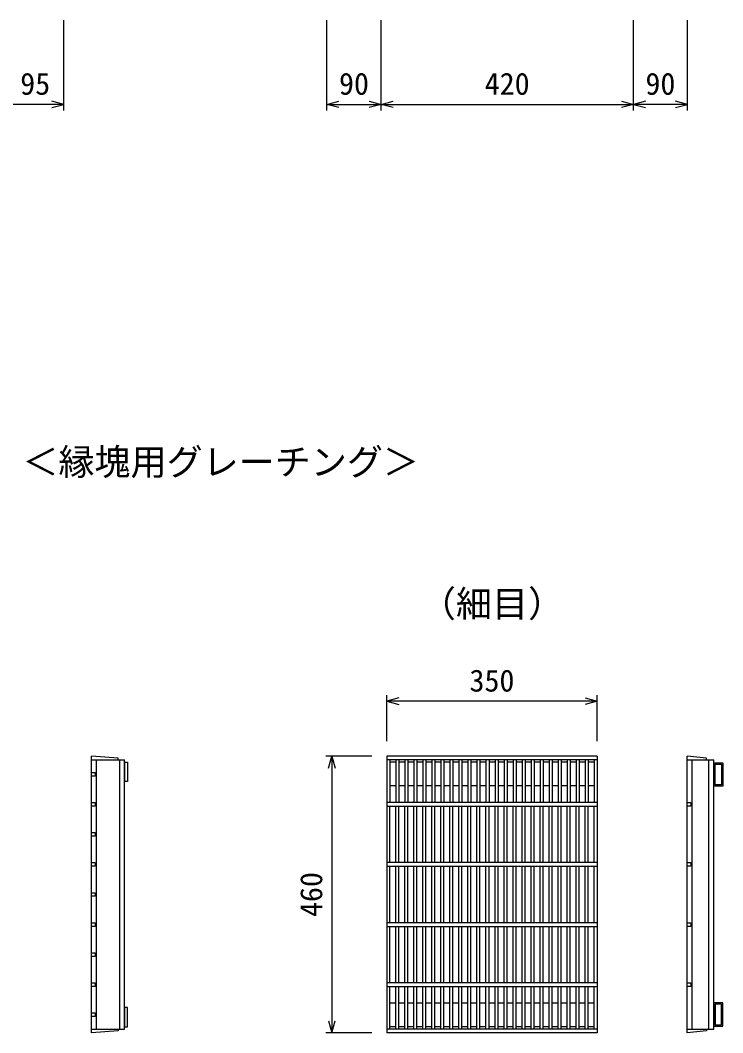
# Model space of a CAD drawing. Units: millimetres, scale not verified. Extents: x -8400 to 8400, y -5940 to 5940.
# Drawn here: x 2223 to 3393, y -4744 to -3060 of the extents above; entities that cross this region are included whole.
import ezdxf
from ezdxf.enums import TextEntityAlignment as Align

# ---------------------------------------------------------------- set-up
doc = ezdxf.new("R2010")
doc.units = ezdxf.units.MM
doc.header["$LTSCALE"] = 20
for name, color, linetype, lineweight in [('0-0_DIM', 7, 'Continuous', 25), ('0-2_HATCH', 6, 'Continuous', 25), ('0-5_TXT', 7, 'Continuous', 25)]:
    doc.layers.add(name, color=color, linetype=linetype, lineweight=lineweight)
doc.styles.add('ＭＳ ゴシック', font='')
doc.styles.get('ＭＳ ゴシック').set_extended_font_data('MS Gothic')

msp = doc.modelspace()

# ---------------------------------------------------------------- linework, layer by layer
at = {"layer": '0-0_DIM'}
for p, q in [((2295.94, -3209.78), (2295.94, -3059.78)), ((2733.89, -3209.78), (2733.89, -3059.78)), ((2823.89, -3209.78), (2823.89, -3059.78)), ((3243.89, -3209.78), (3243.89, -3059.78)), ((3333.89, -3209.78), (3333.89, -3059.78)), ((2295.94, -3199.78), (2200.94, -3199.78)), ((2733.89, -3199.78), (2823.89, -3199.78)), ((2823.89, -3199.78), (3243.89, -3199.78)), ((3333.89, -3199.78), (3243.89, -3199.78)), ((2833.55, -4259.28), (2833.55, -4182.69)), ((3183.55, -4192.69), (2833.55, -4192.69)), ((3183.55, -4259.28), (3183.55, -4182.69)), ((2808.55, -4284.28), (2731.96, -4284.28)), ((2741.96, -4284.28), (2741.96, -4744.28)), ((2808.55, -4744.28), (2731.96, -4744.28))]:
    msp.add_line(p, q, dxfattribs=at)
for points in [[(2275.94, -3205.14), (2295.94, -3199.78), (2275.94, -3194.42)], [(2753.89, -3205.14), (2733.89, -3199.78), (2753.89, -3194.42)], [(2803.89, -3194.42), (2823.89, -3199.78), (2803.89, -3205.14)], [(2843.89, -3205.14), (2823.89, -3199.78), (2843.89, -3194.42)], [(3223.89, -3194.42), (3243.89, -3199.78), (3223.89, -3205.14)], [(3263.89, -3194.42), (3243.89, -3199.78), (3263.89, -3205.14)], [(3313.89, -3205.14), (3333.89, -3199.78), (3313.89, -3194.42)], [(2853.55, -4187.34), (2833.55, -4192.69), (2853.55, -4198.05)], [(3163.55, -4187.34), (3183.55, -4192.69), (3163.55, -4198.05)], [(2736.6, -4304.28), (2741.96, -4284.28), (2747.32, -4304.28)], [(2736.6, -4724.28), (2741.96, -4744.28), (2747.32, -4724.28)]]:
    msp.add_lwpolyline(points, dxfattribs=at)
at = {"layer": '0-2_HATCH'}
for p, q in [((2342.18, -4744.28), (2342.18, -4284.28)), ((2342.18, -4290.28), (2397.18, -4290.28)), ((2350.18, -4738.28), (2350.18, -4290.28)), ((2389.18, -4738.28), (2389.18, -4290.28)), ((2397.18, -4738.28), (2397.18, -4290.28)), ((2397.18, -4294.28), (2402.18, -4294.28)), ((2397.18, -4294.28), (2397.18, -4326.28)), ((2833.55, -4284.28), (2833.55, -4744.28)), ((3183.55, -4284.28), (2833.55, -4284.28)), ((3183.55, -4290.28), (2833.55, -4290.28)), ((2838.55, -4290.28), (2838.55, -4361.28)), ((2848.55, -4294.28), (2838.55, -4294.28)), ((2848.55, -4290.28), (2848.55, -4361.28)), ((2853.55, -4290.28), (2853.55, -4361.28)), ((2863.55, -4294.28), (2853.55, -4294.28)), ((2863.55, -4290.28), (2863.55, -4361.28)), ((2868.55, -4290.28), (2868.55, -4361.28)), ((2878.55, -4294.28), (2868.55, -4294.28)), ((2878.55, -4290.28), (2878.55, -4361.28)), ((2883.55, -4290.28), (2883.55, -4361.28)), ((2893.55, -4294.28), (2883.55, -4294.28)), ((2893.55, -4290.28), (2893.55, -4361.28)), ((2898.55, -4290.28), (2898.55, -4361.28)), ((2908.55, -4294.28), (2898.55, -4294.28)), ((2908.55, -4290.28), (2908.55, -4361.28)), ((2913.55, -4290.28), (2913.55, -4361.28)), ((2923.55, -4294.28), (2913.55, -4294.28)), ((2923.55, -4290.28), (2923.55, -4361.28)), ((2928.55, -4290.28), (2928.55, -4361.28)), ((2938.55, -4294.28), (2928.55, -4294.28)), ((2938.55, -4290.28), (2938.55, -4361.28)), ((2943.55, -4290.28), (2943.55, -4361.28)), ((2953.55, -4294.28), (2943.55, -4294.28)), ((2953.55, -4290.28), (2953.55, -4361.28)), ((2958.55, -4290.28), (2958.55, -4361.28)), ((2968.55, -4294.28), (2958.55, -4294.28)), ((2968.55, -4290.28), (2968.55, -4361.28)), ((2973.55, -4290.28), (2973.55, -4361.28)), ((2983.55, -4294.28), (2973.55, -4294.28)), ((2983.55, -4290.28), (2983.55, -4361.28)), ((2988.55, -4290.28), (2988.55, -4361.28)), ((2998.55, -4294.28), (2988.55, -4294.28)), ((2998.55, -4290.28), (2998.55, -4361.28)), ((3003.55, -4290.28), (3003.55, -4361.28)), ((3013.55, -4294.28), (3003.55, -4294.28)), ((3013.55, -4290.28), (3013.55, -4361.28)), ((3018.55, -4290.28), (3018.55, -4361.28)), ((3028.55, -4294.28), (3018.55, -4294.28)), ((3028.55, -4290.28), (3028.55, -4361.28)), ((3033.55, -4290.28), (3033.55, -4361.28)), ((3043.55, -4294.28), (3033.55, -4294.28)), ((3043.55, -4290.28), (3043.55, -4361.28)), ((3048.55, -4290.28), (3048.55, -4361.28)), ((3058.55, -4294.28), (3048.55, -4294.28)), ((3058.55, -4290.28), (3058.55, -4361.28)), ((3063.55, -4290.28), (3063.55, -4361.28)), ((3073.55, -4294.28), (3063.55, -4294.28)), ((3073.55, -4290.28), (3073.55, -4361.28)), ((3078.55, -4290.28), (3078.55, -4361.28)), ((3088.55, -4294.28), (3078.55, -4294.28)), ((3088.55, -4290.28), (3088.55, -4361.28)), ((3093.55, -4290.28), (3093.55, -4361.28)), ((3103.55, -4294.28), (3093.55, -4294.28)), ((3103.55, -4290.28), (3103.55, -4361.28)), ((3108.55, -4290.28), (3108.55, -4361.28)), ((3118.55, -4294.28), (3108.55, -4294.28)), ((3118.55, -4290.28), (3118.55, -4361.28)), ((3123.55, -4290.28), (3123.55, -4361.28)), ((3133.55, -4294.28), (3123.55, -4294.28)), ((3133.55, -4290.28), (3133.55, -4361.28)), ((3138.55, -4290.28), (3138.55, -4361.28)), ((3148.55, -4294.28), (3138.55, -4294.28)), ((3148.55, -4290.28), (3148.55, -4361.28)), ((3153.55, -4290.28), (3153.55, -4361.28)), ((3163.55, -4294.28), (3153.55, -4294.28)), ((3163.55, -4290.28), (3163.55, -4361.28)), ((3168.55, -4290.28), (3168.55, -4361.28)), ((3178.55, -4294.28), (3168.55, -4294.28)), ((3178.55, -4290.28), (3178.55, -4361.28)), ((3183.55, -4284.28), (3183.55, -4744.28)), ((3333.55, -4744.28), (3333.55, -4284.28)), ((3333.55, -4290.28), (3377.55, -4290.28)), ((3341.55, -4738.28), (3341.55, -4290.28)), ((3369.55, -4738.28), (3369.55, -4290.28)), ((3377.55, -4738.28), (3377.55, -4290.28)), ((3377.55, -4295.28), (3377.55, -4334.28)), ((2848.55, -4333.28), (2838.55, -4333.28)), ((2863.55, -4333.28), (2853.55, -4333.28)), ((2878.55, -4333.28), (2868.55, -4333.28)), ((2893.55, -4333.28), (2883.55, -4333.28)), ((2908.55, -4333.28), (2898.55, -4333.28)), ((2923.55, -4333.28), (2913.55, -4333.28)), ((2938.55, -4333.28), (2928.55, -4333.28)), ((2953.55, -4333.28), (2943.55, -4333.28)), ((2968.55, -4333.28), (2958.55, -4333.28)), ((2983.55, -4333.28), (2973.55, -4333.28)), ((2998.55, -4333.28), (2988.55, -4333.28)), ((3013.55, -4333.28), (3003.55, -4333.28)), ((3028.55, -4333.28), (3018.55, -4333.28)), ((3043.55, -4333.28), (3033.55, -4333.28)), ((3058.55, -4333.28), (3048.55, -4333.28)), ((3073.55, -4333.28), (3063.55, -4333.28)), ((3088.55, -4333.28), (3078.55, -4333.28)), ((3103.55, -4333.28), (3093.55, -4333.28)), ((3118.55, -4333.28), (3108.55, -4333.28)), ((3133.55, -4333.28), (3123.55, -4333.28)), ((3148.55, -4333.28), (3138.55, -4333.28)), ((3163.55, -4333.28), (3153.55, -4333.28)), ((3178.55, -4333.28), (3168.55, -4333.28)), ((3183.55, -4361.28), (2833.55, -4361.28)), ((2833.55, -4367.28), (3183.55, -4367.28)), ((2838.55, -4461.28), (2838.55, -4367.28)), ((2848.55, -4461.28), (2848.55, -4367.28)), ((2853.55, -4461.28), (2853.55, -4367.28)), ((2863.55, -4461.28), (2863.55, -4367.28)), ((2868.55, -4461.28), (2868.55, -4367.28)), ((2878.55, -4461.28), (2878.55, -4367.28)), ((2883.55, -4461.28), (2883.55, -4367.28)), ((2893.55, -4461.28), (2893.55, -4367.28)), ((2898.55, -4461.28), (2898.55, -4367.28)), ((2908.55, -4461.28), (2908.55, -4367.28)), ((2913.55, -4461.28), (2913.55, -4367.28)), ((2923.55, -4461.28), (2923.55, -4367.28)), ((2928.55, -4461.28), (2928.55, -4367.28)), ((2938.55, -4461.28), (2938.55, -4367.28)), ((2943.55, -4461.28), (2943.55, -4367.28)), ((2953.55, -4461.28), (2953.55, -4367.28)), ((2958.55, -4461.28), (2958.55, -4367.28)), ((2968.55, -4461.28), (2968.55, -4367.28)), ((2973.55, -4461.28), (2973.55, -4367.28)), ((2983.55, -4461.28), (2983.55, -4367.28)), ((2988.55, -4461.28), (2988.55, -4367.28)), ((2998.55, -4461.28), (2998.55, -4367.28)), ((3003.55, -4461.28), (3003.55, -4367.28)), ((3013.55, -4461.28), (3013.55, -4367.28)), ((3018.55, -4461.28), (3018.55, -4367.28)), ((3028.55, -4461.28), (3028.55, -4367.28)), ((3033.55, -4461.28), (3033.55, -4367.28)), ((3043.55, -4461.28), (3043.55, -4367.28)), ((3048.55, -4461.28), (3048.55, -4367.28)), ((3058.55, -4461.28), (3058.55, -4367.28)), ((3063.55, -4461.28), (3063.55, -4367.28)), ((3073.55, -4461.28), (3073.55, -4367.28)), ((3078.55, -4461.28), (3078.55, -4367.28)), ((3088.55, -4461.28), (3088.55, -4367.28)), ((3093.55, -4461.28), (3093.55, -4367.28)), ((3103.55, -4461.28), (3103.55, -4367.28)), ((3108.55, -4461.28), (3108.55, -4367.28)), ((3118.55, -4461.28), (3118.55, -4367.28)), ((3123.55, -4461.28), (3123.55, -4367.28)), ((3133.55, -4461.28), (3133.55, -4367.28)), ((3138.55, -4461.28), (3138.55, -4367.28)), ((3148.55, -4461.28), (3148.55, -4367.28)), ((3153.55, -4461.28), (3153.55, -4367.28)), ((3163.55, -4461.28), (3163.55, -4367.28)), ((3168.55, -4461.28), (3168.55, -4367.28)), ((3178.55, -4461.28), (3178.55, -4367.28)), ((3183.55, -4461.28), (2833.55, -4461.28)), ((2833.55, -4467.28), (3183.55, -4467.28)), ((2838.55, -4561.28), (2838.55, -4467.28)), ((2848.55, -4561.28), (2848.55, -4467.28)), ((2853.55, -4561.28), (2853.55, -4467.28)), ((2863.55, -4561.28), (2863.55, -4467.28)), ((2868.55, -4561.28), (2868.55, -4467.28)), ((2878.55, -4561.28), (2878.55, -4467.28)), ((2883.55, -4561.28), (2883.55, -4467.28)), ((2893.55, -4561.28), (2893.55, -4467.28)), ((2898.55, -4561.28), (2898.55, -4467.28)), ((2908.55, -4561.28), (2908.55, -4467.28)), ((2913.55, -4561.28), (2913.55, -4467.28)), ((2923.55, -4561.28), (2923.55, -4467.28)), ((2928.55, -4561.28), (2928.55, -4467.28)), ((2938.55, -4561.28), (2938.55, -4467.28)), ((2943.55, -4561.28), (2943.55, -4467.28)), ((2953.55, -4561.28), (2953.55, -4467.28)), ((2958.55, -4561.28), (2958.55, -4467.28)), ((2968.55, -4561.28), (2968.55, -4467.28)), ((2973.55, -4561.28), (2973.55, -4467.28)), ((2983.55, -4561.28), (2983.55, -4467.28)), ((2988.55, -4561.28), (2988.55, -4467.28)), ((2998.55, -4561.28), (2998.55, -4467.28)), ((3003.55, -4561.28), (3003.55, -4467.28)), ((3013.55, -4561.28), (3013.55, -4467.28)), ((3018.55, -4561.28), (3018.55, -4467.28)), ((3028.55, -4561.28), (3028.55, -4467.28)), ((3033.55, -4561.28), (3033.55, -4467.28)), ((3043.55, -4561.28), (3043.55, -4467.28)), ((3048.55, -4561.28), (3048.55, -4467.28)), ((3058.55, -4561.28), (3058.55, -4467.28)), ((3063.55, -4561.28), (3063.55, -4467.28)), ((3073.55, -4561.28), (3073.55, -4467.28)), ((3078.55, -4561.28), (3078.55, -4467.28)), ((3088.55, -4561.28), (3088.55, -4467.28)), ((3093.55, -4561.28), (3093.55, -4467.28)), ((3103.55, -4561.28), (3103.55, -4467.28)), ((3108.55, -4561.28), (3108.55, -4467.28)), ((3118.55, -4561.28), (3118.55, -4467.28)), ((3123.55, -4561.28), (3123.55, -4467.28)), ((3133.55, -4561.28), (3133.55, -4467.28)), ((3138.55, -4561.28), (3138.55, -4467.28)), ((3148.55, -4561.28), (3148.55, -4467.28)), ((3153.55, -4561.28), (3153.55, -4467.28)), ((3163.55, -4561.28), (3163.55, -4467.28)), ((3168.55, -4561.28), (3168.55, -4467.28)), ((3178.55, -4561.28), (3178.55, -4467.28)), ((3183.55, -4561.28), (2833.55, -4561.28)), ((2833.55, -4567.28), (3183.55, -4567.28)), ((2838.55, -4661.28), (2838.55, -4567.28)), ((2848.55, -4661.28), (2848.55, -4567.28)), ((2853.55, -4661.28), (2853.55, -4567.28)), ((2863.55, -4661.28), (2863.55, -4567.28)), ((2868.55, -4661.28), (2868.55, -4567.28)), ((2878.55, -4661.28), (2878.55, -4567.28)), ((2883.55, -4661.28), (2883.55, -4567.28)), ((2893.55, -4661.28), (2893.55, -4567.28)), ((2898.55, -4661.28), (2898.55, -4567.28)), ((2908.55, -4661.28), (2908.55, -4567.28)), ((2913.55, -4661.28), (2913.55, -4567.28)), ((2923.55, -4661.28), (2923.55, -4567.28)), ((2928.55, -4661.28), (2928.55, -4567.28)), ((2938.55, -4661.28), (2938.55, -4567.28)), ((2943.55, -4661.28), (2943.55, -4567.28)), ((2953.55, -4661.28), (2953.55, -4567.28)), ((2958.55, -4661.28), (2958.55, -4567.28)), ((2968.55, -4661.28), (2968.55, -4567.28)), ((2973.55, -4661.28), (2973.55, -4567.28)), ((2983.55, -4661.28), (2983.55, -4567.28)), ((2988.55, -4661.28), (2988.55, -4567.28)), ((2998.55, -4661.28), (2998.55, -4567.28)), ((3003.55, -4661.28), (3003.55, -4567.28)), ((3013.55, -4661.28), (3013.55, -4567.28)), ((3018.55, -4661.28), (3018.55, -4567.28)), ((3028.55, -4661.28), (3028.55, -4567.28)), ((3033.55, -4661.28), (3033.55, -4567.28)), ((3043.55, -4661.28), (3043.55, -4567.28)), ((3048.55, -4661.28), (3048.55, -4567.28)), ((3058.55, -4661.28), (3058.55, -4567.28)), ((3063.55, -4661.28), (3063.55, -4567.28)), ((3073.55, -4661.28), (3073.55, -4567.28)), ((3078.55, -4661.28), (3078.55, -4567.28)), ((3088.55, -4661.28), (3088.55, -4567.28)), ((3093.55, -4661.28), (3093.55, -4567.28)), ((3103.55, -4661.28), (3103.55, -4567.28)), ((3108.55, -4661.28), (3108.55, -4567.28)), ((3118.55, -4661.28), (3118.55, -4567.28)), ((3123.55, -4661.28), (3123.55, -4567.28)), ((3133.55, -4661.28), (3133.55, -4567.28)), ((3138.55, -4661.28), (3138.55, -4567.28)), ((3148.55, -4661.28), (3148.55, -4567.28)), ((3153.55, -4661.28), (3153.55, -4567.28)), ((3163.55, -4661.28), (3163.55, -4567.28)), ((3168.55, -4661.28), (3168.55, -4567.28)), ((3178.55, -4661.28), (3178.55, -4567.28)), ((3183.55, -4661.28), (2833.55, -4661.28)), ((2833.55, -4667.28), (3183.55, -4667.28)), ((2838.55, -4738.28), (2838.55, -4667.28)), ((2848.55, -4738.28), (2848.55, -4667.28)), ((2853.55, -4738.28), (2853.55, -4667.28)), ((2863.55, -4738.28), (2863.55, -4667.28)), ((2868.55, -4738.28), (2868.55, -4667.28)), ((2878.55, -4738.28), (2878.55, -4667.28)), ((2883.55, -4738.28), (2883.55, -4667.28)), ((2893.55, -4738.28), (2893.55, -4667.28)), ((2898.55, -4738.28), (2898.55, -4667.28)), ((2908.55, -4738.28), (2908.55, -4667.28)), ((2913.55, -4738.28), (2913.55, -4667.28)), ((2923.55, -4738.28), (2923.55, -4667.28)), ((2928.55, -4738.28), (2928.55, -4667.28)), ((2938.55, -4738.28), (2938.55, -4667.28)), ((2943.55, -4738.28), (2943.55, -4667.28)), ((2953.55, -4738.28), (2953.55, -4667.28)), ((2958.55, -4738.28), (2958.55, -4667.28)), ((2968.55, -4738.28), (2968.55, -4667.28)), ((2973.55, -4738.28), (2973.55, -4667.28)), ((2983.55, -4738.28), (2983.55, -4667.28)), ((2988.55, -4738.28), (2988.55, -4667.28)), ((2998.55, -4738.28), (2998.55, -4667.28)), ((3003.55, -4738.28), (3003.55, -4667.28)), ((3013.55, -4738.28), (3013.55, -4667.28)), ((3018.55, -4738.28), (3018.55, -4667.28)), ((3028.55, -4738.28), (3028.55, -4667.28)), ((3033.55, -4738.28), (3033.55, -4667.28)), ((3043.55, -4738.28), (3043.55, -4667.28)), ((3048.55, -4738.28), (3048.55, -4667.28)), ((3058.55, -4738.28), (3058.55, -4667.28)), ((3063.55, -4738.28), (3063.55, -4667.28)), ((3073.55, -4738.28), (3073.55, -4667.28)), ((3078.55, -4738.28), (3078.55, -4667.28)), ((3088.55, -4738.28), (3088.55, -4667.28)), ((3093.55, -4738.28), (3093.55, -4667.28)), ((3103.55, -4738.28), (3103.55, -4667.28)), ((3108.55, -4738.28), (3108.55, -4667.28)), ((3118.55, -4738.28), (3118.55, -4667.28)), ((3123.55, -4738.28), (3123.55, -4667.28)), ((3133.55, -4738.28), (3133.55, -4667.28)), ((3138.55, -4738.28), (3138.55, -4667.28)), ((3148.55, -4738.28), (3148.55, -4667.28)), ((3153.55, -4738.28), (3153.55, -4667.28)), ((3163.55, -4738.28), (3163.55, -4667.28)), ((3168.55, -4738.28), (3168.55, -4667.28)), ((3178.55, -4738.28), (3178.55, -4667.28)), ((2848.55, -4695.28), (2838.55, -4695.28)), ((2863.55, -4695.28), (2853.55, -4695.28)), ((2878.55, -4695.28), (2868.55, -4695.28)), ((2893.55, -4695.28), (2883.55, -4695.28)), ((2908.55, -4695.28), (2898.55, -4695.28)), ((2923.55, -4695.28), (2913.55, -4695.28)), ((2938.55, -4695.28), (2928.55, -4695.28)), ((2953.55, -4695.28), (2943.55, -4695.28)), ((2968.55, -4695.28), (2958.55, -4695.28)), ((2983.55, -4695.28), (2973.55, -4695.28)), ((2998.55, -4695.28), (2988.55, -4695.28)), ((3013.55, -4695.28), (3003.55, -4695.28)), ((3028.55, -4695.28), (3018.55, -4695.28)), ((3043.55, -4695.28), (3033.55, -4695.28)), ((3058.55, -4695.28), (3048.55, -4695.28)), ((3073.55, -4695.28), (3063.55, -4695.28)), ((3088.55, -4695.28), (3078.55, -4695.28)), ((3103.55, -4695.28), (3093.55, -4695.28)), ((3118.55, -4695.28), (3108.55, -4695.28)), ((3133.55, -4695.28), (3123.55, -4695.28)), ((3148.55, -4695.28), (3138.55, -4695.28)), ((3163.55, -4695.28), (3153.55, -4695.28)), ((3178.55, -4695.28), (3168.55, -4695.28)), ((3377.55, -4694.28), (3377.55, -4733.28)), ((2397.18, -4702.28), (2397.18, -4734.28)), ((2342.18, -4738.28), (2397.18, -4738.28)), ((2397.18, -4734.28), (2402.18, -4734.28)), ((3183.55, -4738.28), (2833.55, -4738.28)), ((3183.55, -4744.28), (2833.55, -4744.28)), ((2848.55, -4734.28), (2838.55, -4734.28)), ((2863.55, -4734.28), (2853.55, -4734.28)), ((2878.55, -4734.28), (2868.55, -4734.28)), ((2893.55, -4734.28), (2883.55, -4734.28)), ((2908.55, -4734.28), (2898.55, -4734.28)), ((2923.55, -4734.28), (2913.55, -4734.28)), ((2938.55, -4734.28), (2928.55, -4734.28)), ((2953.55, -4734.28), (2943.55, -4734.28)), ((2968.55, -4734.28), (2958.55, -4734.28)), ((2983.55, -4734.28), (2973.55, -4734.28)), ((2998.55, -4734.28), (2988.55, -4734.28)), ((3013.55, -4734.28), (3003.55, -4734.28)), ((3028.55, -4734.28), (3018.55, -4734.28)), ((3043.55, -4734.28), (3033.55, -4734.28)), ((3058.55, -4734.28), (3048.55, -4734.28)), ((3073.55, -4734.28), (3063.55, -4734.28)), ((3088.55, -4734.28), (3078.55, -4734.28)), ((3103.55, -4734.28), (3093.55, -4734.28)), ((3118.55, -4734.28), (3108.55, -4734.28)), ((3133.55, -4734.28), (3123.55, -4734.28)), ((3148.55, -4734.28), (3138.55, -4734.28)), ((3163.55, -4734.28), (3153.55, -4734.28)), ((3178.55, -4734.28), (3168.55, -4734.28)), ((3333.55, -4738.28), (3377.55, -4738.28))]:
    msp.add_line(p, q, dxfattribs=at)
for points in [[(2386.18, -4290.28), (2386.18, -4287.28), (2342.18, -4284.28)], [(2402.18, -4294.28), (2402.18, -4326.28), (2397.18, -4326.28)], [(3365.55, -4290.28), (3365.55, -4287.28), (3333.55, -4284.28)], [(3377.55, -4295.28), (3392.55, -4295.28), (3392.55, -4334.28), (3377.55, -4334.28)], [(2342.18, -4311.28), (2348.18, -4311.28), (2348.18, -4317.28), (2342.18, -4317.28)], [(2342.18, -4361.28), (2348.18, -4361.28), (2348.18, -4367.28), (2342.18, -4367.28)], [(3333.55, -4361.28), (3339.55, -4361.28), (3339.55, -4367.28), (3333.55, -4367.28)], [(2342.18, -4411.28), (2348.18, -4411.28), (2348.18, -4417.28), (2342.18, -4417.28)], [(2342.18, -4461.28), (2348.18, -4461.28), (2348.18, -4467.28), (2342.18, -4467.28)], [(3333.55, -4461.28), (3339.55, -4461.28), (3339.55, -4467.28), (3333.55, -4467.28)], [(2342.18, -4511.28), (2348.18, -4511.28), (2348.18, -4517.28), (2342.18, -4517.28)], [(2342.18, -4561.28), (2348.18, -4561.28), (2348.18, -4567.28), (2342.18, -4567.28)], [(3333.55, -4561.28), (3339.55, -4561.28), (3339.55, -4567.28), (3333.55, -4567.28)], [(2342.18, -4611.28), (2348.18, -4611.28), (2348.18, -4617.28), (2342.18, -4617.28)], [(2342.18, -4661.28), (2348.18, -4661.28), (2348.18, -4667.28), (2342.18, -4667.28)], [(3333.55, -4661.28), (3339.55, -4661.28), (3339.55, -4667.28), (3333.55, -4667.28)], [(3377.55, -4733.28), (3392.55, -4733.28), (3392.55, -4694.28), (3377.55, -4694.28)], [(2342.18, -4711.28), (2348.18, -4711.28), (2348.18, -4717.28), (2342.18, -4717.28)], [(2402.18, -4734.28), (2402.18, -4702.28), (2397.18, -4702.28)], [(2386.18, -4738.28), (2386.18, -4741.28), (2342.18, -4744.28)], [(3365.55, -4738.28), (3365.55, -4741.28), (3333.55, -4744.28)]]:
    msp.add_lwpolyline(points, dxfattribs=at)
for points in [[(3379.85, -4297.58), (3390.25, -4297.58), (3390.25, -4331.98), (3379.85, -4331.98)], [(3379.85, -4730.98), (3390.25, -4730.98), (3390.25, -4696.58), (3379.85, -4696.58)]]:
    msp.add_lwpolyline(points, close=True, dxfattribs=at)

# ---------------------------------------------------------------- texts
at = {"layer": '0-0_DIM', "style": 'ＭＳ ゴシック'}
for s, p in [('95', (2223.44, -3194.78)), ('90', (2753.89, -3194.78)), ('420', (2996.39, -3194.78)), ('90', (3263.89, -3194.78)), ('350', (2971.05, -4187.69))]:
    msp.add_text(s, height=36.66, dxfattribs=at).set_placement(p, align=Align.BOTTOM_LEFT)
msp.add_text('460', height=36.66, rotation=90, dxfattribs=at).set_placement((2736.96, -4551.78), align=Align.BOTTOM_LEFT)
at = {"layer": '0-5_TXT', "style": 'ＭＳ ゴシック'}
for s, p in [('＜縁塊用グレーチング＞', (2227.03, -3829.73)), ('（細目）', (2888.55, -4065.63))]:
    msp.add_text(s, height=43.99, dxfattribs=at).set_placement(p, align=Align.BOTTOM_LEFT)

doc.saveas('drawing.dxf')
